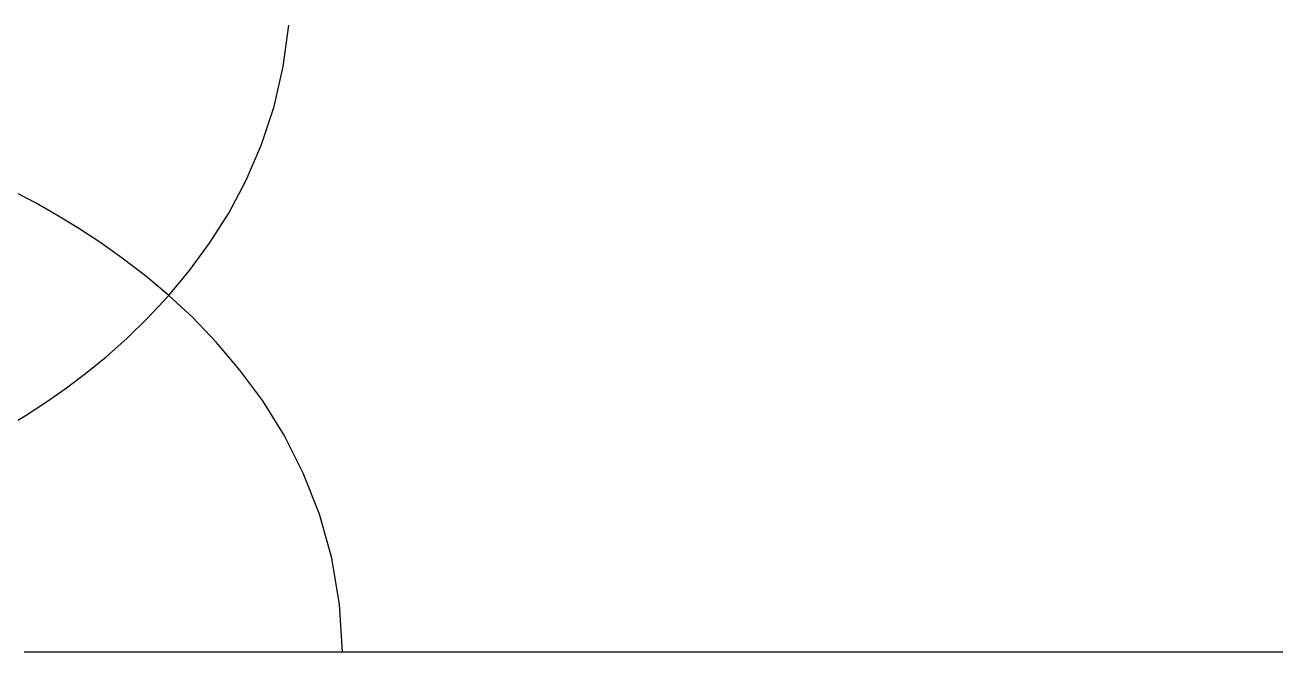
# Model space of a CAD drawing. Header units: metres. Extents: x -3.79 to 3.79, y -1 to 0.
# Drawn here: x 1.883 to 3.787, y -1 to -0.051 of the extents above; entities that cross this region are included whole.
import ezdxf

# ---------------------------------------------------------------- set-up
doc = ezdxf.new("R2010")
doc.units = ezdxf.units.M

msp = doc.modelspace()

# ---------------------------------------------------------------- linework, layer by layer
for p, q in [((2.2734, -0.1135), (2.2816, -0.0507)), ((2.2594, -0.1742), (2.2734, -0.1135)), ((2.2404, -0.2317), (2.2594, -0.1742)), ((2.2172, -0.2856), (2.2404, -0.2317)), ((2.1907, -0.3353), (2.2172, -0.2856)), ((1.8992, -0.3206), (1.8691, -0.3046)), ((1.9303, -0.3383), (1.8992, -0.3206)), ((1.9624, -0.3578), (1.9303, -0.3383)), ((2.1619, -0.3809), (2.1907, -0.3353)), ((1.9956, -0.3794), (1.9624, -0.3578)), ((2.0296, -0.4035), (1.9956, -0.3794)), ((2.1315, -0.4225), (2.1619, -0.3809)), ((2.0646, -0.4302), (2.0296, -0.4035)), ((2.1002, -0.4602), (2.0646, -0.4302)), ((2.1002, -0.4602), (2.1315, -0.4225)), ((2.0684, -0.4943), (2.1002, -0.4602)), ((2.1362, -0.4937), (2.1002, -0.4602)), ((2.0365, -0.5252), (2.0684, -0.4943)), ((2.1723, -0.5312), (2.1362, -0.4937)), ((2.005, -0.5531), (2.0365, -0.5252)), ((2.2078, -0.5731), (2.1723, -0.5312)), ((1.9738, -0.5785), (2.005, -0.5531)), ((1.9432, -0.6014), (1.9738, -0.5785)), ((2.2422, -0.62), (2.2078, -0.5731)), ((1.9134, -0.6224), (1.9432, -0.6014)), ((1.8842, -0.6414), (1.9134, -0.6224)), ((2.2745, -0.672), (2.2422, -0.62)), ((1.8559, -0.6588), (1.8842, -0.6414)), ((2.3036, -0.7293), (2.2745, -0.672)), ((2.3282, -0.7916), (2.3036, -0.7293)), ((2.3469, -0.8583), (2.3282, -0.7916)), ((2.3587, -0.9283), (2.3469, -0.8583)), ((2.3628, -1), (2.3587, -0.9283)), ((1.8809, -1), (1.9156, -1)), ((1.9156, -1), (1.9523, -1)), ((1.9523, -1), (1.9913, -1)), ((1.9913, -1), (2.0328, -1)), ((2.0328, -1), (2.0773, -1)), ((2.0773, -1), (2.125, -1)), ((2.125, -1), (2.1767, -1)), ((2.1767, -1), (2.2329, -1)), ((2.2329, -1), (2.2945, -1)), ((2.2945, -1), (2.3628, -1)), ((2.3628, -1), (2.4392, -1)), ((2.4392, -1), (2.5259, -1)), ((2.5259, -1), (2.6263, -1)), ((2.6263, -1), (2.7454, -1)), ((2.7454, -1), (2.8914, -1)), ((2.8914, -1), (3.0801, -1)), ((3.0801, -1), (3.3456, -1)), ((3.3456, -1), (3.7866, -1))]:
    msp.add_line(p, q)

doc.saveas('drawing.dxf')
